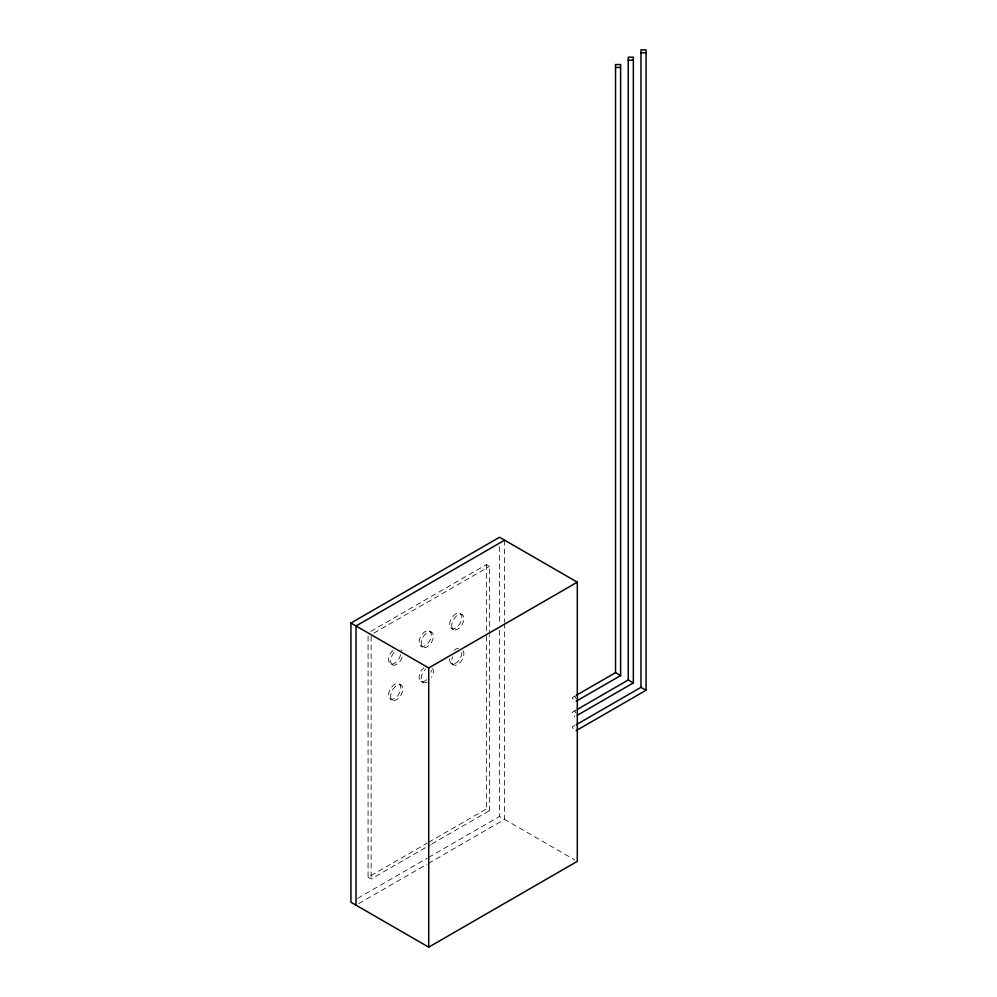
<?xml version="1.0" encoding="UTF-8"?>
<svg xmlns="http://www.w3.org/2000/svg" width="997" height="997" viewBox="0 0 997 997"><rect width="100%" height="100%" fill="white"/><g stroke="black" fill="none" stroke-linecap="round" stroke-linejoin="round"><path stroke-width="0.75" stroke-dasharray="4.99 3.74" d="M370.772 631.388L486.436 564.614L489.49 566.371L489.49 633.282M373.825 633.145L489.49 566.371M574.833 696.143L572.216 697.663L574.758 702.062M576.216 710.038L572.216 712.344L574.758 716.756M574.908 725.48L572.216 727.037L574.758 731.449M368.08 636.049L368.08 877.248L427.264 843.076M428.61 842.303L486.436 808.916L489.49 810.673L489.49 634.84M368.08 877.248L371.133 879.005L430.318 844.845M431.664 844.06L489.49 810.673M357.624 898.372L427.227 858.193M428.573 857.42L499.509 816.456L574.621 859.825M358.696 903.631L426.965 864.225M428.311 863.452L504.607 819.397L504.607 623.96M460.078 613.442A8.637 4.985 -60 0 1 457.336 626.826A8.637 4.985 -60 0 1 449.859 622.502A8.637 4.985 -60 0 1 460.078 613.442L462.11 614.626A8.637 4.985 -60 0 1 459.368 627.998A8.637 4.985 -60 0 1 451.89 623.673A8.637 4.985 -60 0 1 462.11 614.626M451.442 628.397L453.473 629.581M429.545 631.076A8.637 4.985 -60 0 1 426.803 644.448A8.637 4.985 -60 0 1 419.326 640.124A8.637 4.985 -60 0 1 429.545 631.076L431.576 632.248A8.637 4.985 -60 0 1 428.835 645.62A8.637 4.985 -60 0 1 421.357 641.308A8.637 4.985 -60 0 1 431.576 632.248M420.908 646.031L422.94 647.203M451.442 663.653L453.473 664.825M393.117 650.281A8.637 4.985 -60 0 0 390.375 663.653L392.407 664.825A8.637 4.985 -60 0 0 402.626 655.764M420.908 681.275L422.94 682.459M399.012 683.954A8.637 4.985 -60 0 1 396.27 697.327A8.637 4.985 -60 0 1 388.793 693.015A8.637 4.985 -60 0 1 399.012 683.954L401.043 685.126A8.637 4.985 -60 0 1 398.314 698.498A8.637 4.985 -60 0 1 390.836 694.186A8.637 4.985 -60 0 1 401.043 685.126M390.375 698.909L392.407 700.081M574.758 696.193L576.029 698.399M574.758 710.886L576.029 713.079M504.607 540.2L504.607 622.402M499.509 546.568L499.509 624.122M499.509 630.328L499.509 816.456M486.436 564.614L486.436 634.628M486.436 636.186L486.436 808.916M371.133 636.26L371.133 879.005M432.548 668.401A8.637 4.985 -60 0 1 431.576 677.474M427.264 682.023A8.637 4.985 -60 0 1 421.208 679.393A8.637 4.985 -60 0 1 425.682 669.074M431.327 670.271A8.637 4.985 -60 0 1 431.128 672.227M426.803 679.705A8.637 4.985 -60 0 1 419.326 679.032A8.637 4.985 -60 0 1 423.65 667.903M463.082 650.767A8.637 4.985 -60 0 1 457.785 664.401A8.637 4.985 -60 0 1 452.501 656.873M461.86 652.649A8.637 4.985 -60 0 1 454.956 663.628A8.637 4.985 -60 0 1 449.859 657.758M454.171 650.281A8.637 4.985 -60 0 1 458.807 648.312M401.043 649.87A8.637 4.985 -60 0 1 402.015 650.767M392.407 664.825A8.637 4.985 -60 0 1 395.148 651.452M400.595 654.593A8.637 4.985 -60 0 1 390.375 663.653"/><path stroke-width="1.5" d="M350.932 623.038L499.509 537.258L577.3 582.173L577.3 861.371L428.722 947.15L350.932 902.248L350.932 623.038L428.722 667.953L577.3 582.173M504.607 540.2L356.029 625.979L356.029 905.176M576.154 695.383L615.535 672.651L620.62 675.58L576.104 701.29M577.425 709.341L628.26 679.991L633.344 682.933L633.344 57.19L628.26 57.19L628.26 679.991M577.3 715.285L633.344 682.933M576.254 724.707L640.971 687.332L646.068 690.273L576.104 730.664M640.971 52.791L646.068 52.791M628.26 60.132L633.344 60.132M615.535 67.472L620.62 67.472M646.068 690.273L646.068 49.85L640.971 49.85L640.971 687.332M620.62 675.58L620.62 64.543L615.535 64.543L615.535 672.651M428.722 667.953L428.722 947.15"/></g></svg>
